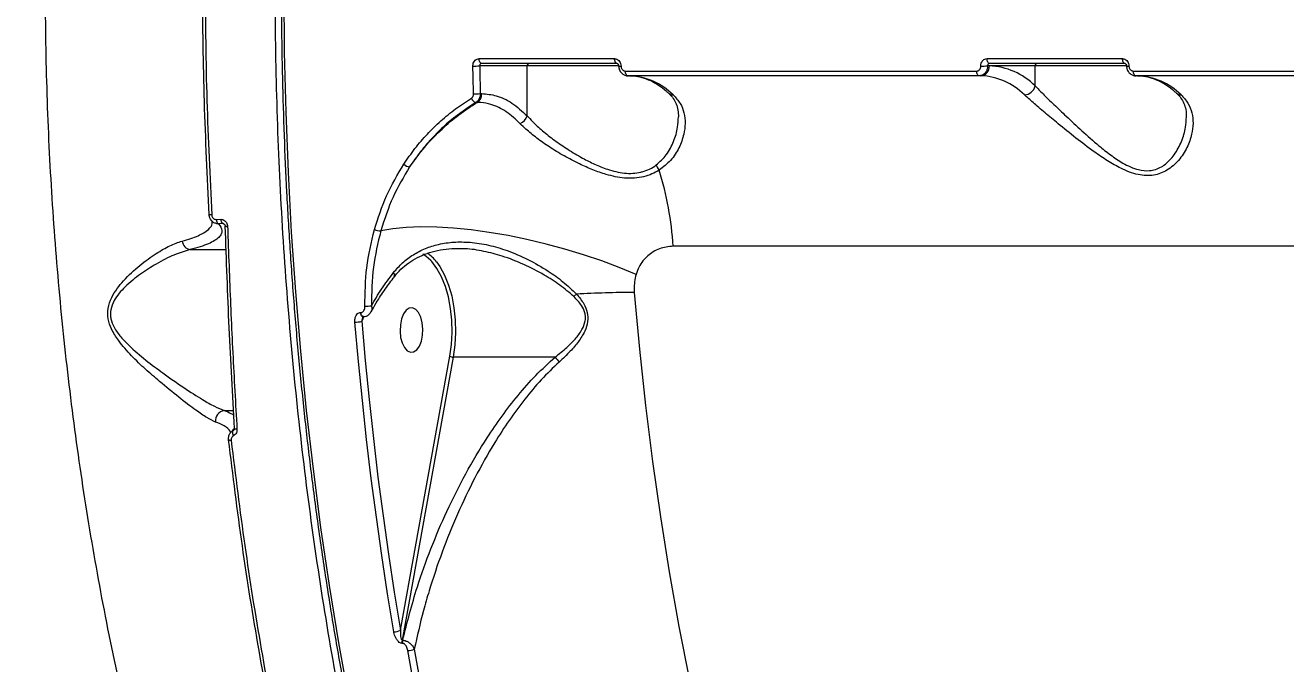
# Model space of a CAD drawing. Header units: millimetres. Extents: x -6028 to 5958, y -6064 to 4137.
# Drawn here: x -2952.6 to -2697.3, y 1226.8 to 1356 of the extents above; entities that cross this region are included whole.
import ezdxf

# ---------------------------------------------------------------- set-up
doc = ezdxf.new("R2010")
doc.units = ezdxf.units.MM
for name, color, linetype in [('DIKOM_ОБЪЕКТ', 7, 'Continuous'), ('DIKOM_РАЗМЕР_ЗОНА', 7, 'Continuous'), ('DIKOM_РАЗМЕР_ОБЪЕКТА', 7, 'Continuous')]:
    doc.layers.add(name, color=color, linetype=linetype)
doc.styles.add('style1', font='arial.ttf', dxfattribs={"width": 0.8})
doc.dimstyles.new('1-50', dxfattribs={"dimtxt": 300, "dimasz": 200, "dimexe": 100, "dimexo": 0, "dimgap": 100, "dimtad": 1, "dimtxsty": 'style1', "dimcen": 200, "dimclrd": 7, "dimclre": 7, "dimclrt": 7, "dimadec": 1, "dimazin": 2, "dimtfac": 1, "dimtmove": 0, "dimatfit": 2, "dimfxl": 0, "dimlwd": 25, "dimlwe": 18, "dimarcsym": 0})

# ---------------------------------------------------------------- blocks, each defined once
blk = doc.blocks.new('*D9')
at = {"layer": 'Defpoints', "color": 0, "transparency": 16777216}
for p in [(-6027.56, 1459.58), (4556.58, 1382.7), (4556.58, -5964.37)]:
    blk.add_point(p, dxfattribs=at)
at = {"layer": 'DIKOM_РАЗМЕР_ЗОНА', "color": 7, "lineweight": 18, "transparency": 16777216}
for p, q in [((-6027.56, 1459.58), (-6027.56, -6064.37)), ((4556.58, 1382.7), (4556.58, -6064.37))]:
    blk.add_line(p, q, dxfattribs=at)
at = {"layer": 'DIKOM_РАЗМЕР_ЗОНА', "color": 7, "lineweight": 25, "transparency": 16777216}
blk.add_line((-5827.56, -5964.37), (4356.58, -5964.37), dxfattribs=at)
at = {"layer": 'DIKOM_РАЗМЕР_ЗОНА', "color": 7, "transparency": 16777216}
for points in [[(-5827.56, -5931.03), (-5827.56, -5997.7), (-6027.56, -5964.37)], [(4356.58, -5931.03), (4356.58, -5997.7), (4556.58, -5964.37)]]:
    blk.add_solid(points, dxfattribs=at)
at = {"layer": 'DIKOM_РАЗМЕР_ЗОНА', "color": 7, "transparency": 16777216, "insert": (157.08, -5711.2), "char_height": 300, "attachment_point": 5, "style": 'style1'}
blk.add_mtext('10600', dxfattribs=at)
blk = doc.blocks.new('*D12')
at = {"layer": 'Defpoints', "color": 0, "transparency": 16777216}
for p in [(3056.58, 1987.9), (-4027.97, 676.5), (3056.58, -3714.77)]:
    blk.add_point(p, dxfattribs=at)
at = {"layer": 'DIKOM_РАЗМЕР_ОБЪЕКТА', "color": 7, "lineweight": 18, "transparency": 16777216}
for p, q in [((3056.58, 1987.9), (3056.58, -3814.77)), ((-4027.97, 676.5), (-4027.97, -3814.77))]:
    blk.add_line(p, q, dxfattribs=at)
at = {"layer": 'DIKOM_РАЗМЕР_ОБЪЕКТА', "color": 7, "lineweight": 25, "transparency": 16777216}
blk.add_line((-3827.97, -3714.77), (2856.58, -3714.77), dxfattribs=at)
at = {"layer": 'DIKOM_РАЗМЕР_ОБЪЕКТА', "color": 7, "transparency": 16777216}
for points in [[(-3827.97, -3681.44), (-3827.97, -3748.11), (-4027.97, -3714.77)], [(2856.58, -3681.44), (2856.58, -3748.11), (3056.58, -3714.77)]]:
    blk.add_solid(points, dxfattribs=at)
at = {"layer": 'DIKOM_РАЗМЕР_ОБЪЕКТА', "color": 7, "transparency": 16777216, "insert": (20, -3461.6), "char_height": 300, "attachment_point": 5, "style": 'style1'}
blk.add_mtext('7100', dxfattribs=at)

msp = doc.modelspace()

# ---------------------------------------------------------------- linework, layer by layer
at = {"layer": 'DIKOM_ОБЪЕКТ', "color": 7, "linetype": 'Continuous', "lineweight": 15}
for p, q in [((-2860.68, 1349.236), (-2833.25, 1349.236)), ((-2832.735, 1348.271), (-2860.165, 1348.271)), ((-2757.819, 1349.236), (-2730.39, 1349.236)), ((-2729.875, 1348.271), (-2757.305, 1348.271)), ((-2850.937, 1347.771), (-2860.565, 1347.771)), ((-2850.937, 1337.669), (-2850.937, 1347.771)), ((-2832.381, 1347.771), (-2850.937, 1347.771)), ((-2831.059, 1346.73), (-2759.914, 1346.73)), ((-2759.399, 1345.771), (-2830.544, 1345.771)), ((-2759.059, 1345.771), (-2759.399, 1345.771)), ((-2757.345, 1347.771), (-2757.705, 1347.771)), ((-2748.077, 1347.771), (-2757.345, 1347.771)), ((-2748.077, 1343.72), (-2748.077, 1347.771)), ((-2729.53, 1347.771), (-2748.077, 1347.771)), ((-2728.198, 1346.73), (-2657.054, 1346.73)), ((-2656.539, 1345.771), (-2727.684, 1345.771)), ((-2861.067, 1340.373), (-2861.351, 1340.373)), ((-2860.435, 1342.158), (-2860.127, 1342.158)), ((-2913.885, 1316.684), (-2912.996, 1316.723)), ((-2912.563, 1315.848), (-2913.455, 1315.809)), ((-2912.204, 1315.625), (-2912.563, 1315.848)), ((-2919.171, 1310.589), (-2911.9, 1310.589)), ((-2521.361, 1311.268), (-2821.37, 1311.268)), ((-2884.702, 1297.867), (-2884.621, 1297.867)), ((-2884.032, 1297.055), (-2884.461, 1296.086)), ((-2876.611, 1233.57), (-2866.602, 1289.019)), ((-2865.931, 1288.854), (-2876.272, 1231.565)), ((-2845.262, 1288.854), (-2865.931, 1288.854)), ((-2912.278, 1278.034), (-2910.401, 1278.034)), ((-2910.579, 1273.941), (-2910.657, 1273.882)), ((-2910.395, 1274.041), (-2910.366, 1274.058)), ((-2876.17, 1230.918), (-2876.274, 1230.918)), ((-2876.272, 1231.565), (-2876.168, 1231.565))]:
    msp.add_line(p, q, dxfattribs=at)
at = {"layer": 'DIKOM_ОБЪЕКТ', "color": 7, "linetype": 'Continuous', "lineweight": 15, "flags": 128}
for points in [[(-2900.238, 1362.768), (-2900.132, 1350.581), (-2899.844, 1338.405), (-2899.374, 1326.25), (-2898.722, 1314.127), (-2897.89, 1302.045), (-2896.877, 1290.016), (-2895.685, 1278.049), (-2894.315, 1266.153), (-2892.767, 1254.341), (-2891.044, 1242.62), (-2889.146, 1231.001), (-2887.075, 1219.494)], [(-2860.165, 1348.271), (-2860.263, 1348.289), (-2860.358, 1348.343), (-2860.445, 1348.432), (-2860.522, 1348.551), (-2860.587, 1348.697), (-2860.635, 1348.864), (-2860.667, 1349.046), (-2860.68, 1349.236)], [(-2832.735, 1348.271), (-2832.834, 1348.289), (-2832.928, 1348.343), (-2833.016, 1348.432), (-2833.093, 1348.551), (-2833.157, 1348.697), (-2833.206, 1348.864), (-2833.237, 1349.046), (-2833.25, 1349.236)], [(-2757.305, 1348.271), (-2757.403, 1348.289), (-2757.498, 1348.343), (-2757.585, 1348.432), (-2757.662, 1348.551), (-2757.727, 1348.697), (-2757.775, 1348.864), (-2757.806, 1349.046), (-2757.819, 1349.236)], [(-2729.875, 1348.271), (-2729.973, 1348.289), (-2730.068, 1348.343), (-2730.156, 1348.432), (-2730.233, 1348.551), (-2730.297, 1348.697), (-2730.346, 1348.864), (-2730.377, 1349.046), (-2730.39, 1349.236)], [(-2861.807, 1342.106), (-2861.825, 1342.809), (-2861.843, 1343.512), (-2861.86, 1344.215), (-2861.877, 1344.919), (-2861.893, 1345.622), (-2861.908, 1346.325), (-2861.923, 1347.029), (-2861.937, 1347.732)], [(-2860.565, 1347.771), (-2860.551, 1347.069), (-2860.536, 1346.367), (-2860.521, 1345.665), (-2860.505, 1344.964), (-2860.489, 1344.262), (-2860.471, 1343.56), (-2860.454, 1342.859), (-2860.435, 1342.158)], [(-2830.544, 1345.771), (-2830.642, 1345.789), (-2830.736, 1345.843), (-2830.824, 1345.931), (-2830.901, 1346.049), (-2830.965, 1346.194), (-2831.014, 1346.36), (-2831.045, 1346.541), (-2831.059, 1346.73)], [(-2759.399, 1345.771), (-2759.497, 1345.789), (-2759.591, 1345.843), (-2759.679, 1345.931), (-2759.756, 1346.049), (-2759.82, 1346.194), (-2759.869, 1346.36), (-2759.9, 1346.541), (-2759.914, 1346.73)], [(-2727.684, 1345.771), (-2727.782, 1345.789), (-2727.876, 1345.843), (-2727.964, 1345.931), (-2728.041, 1346.049), (-2728.105, 1346.194), (-2728.154, 1346.36), (-2728.185, 1346.541), (-2728.198, 1346.73)], [(-2914.815, 1317.618), (-2914.943, 1317.618), (-2915.058, 1317.621), (-2915.156, 1317.627), (-2915.235, 1317.635), (-2915.293, 1317.645), (-2915.329, 1317.657), (-2915.341, 1317.671), (-2915.33, 1317.686)], [(-2911.601, 1315.228), (-2911.74, 1315.234), (-2911.863, 1315.243), (-2911.964, 1315.255), (-2912.042, 1315.27), (-2912.094, 1315.286), (-2912.119, 1315.305), (-2912.121, 1315.312)], [(-2828.903, 1305.565), (-2832.284, 1306.971), (-2835.832, 1308.304), (-2839.513, 1309.549), (-2843.291, 1310.695), (-2847.127, 1311.73), (-2850.984, 1312.644), (-2854.825, 1313.428), (-2858.61, 1314.074), (-2862.303, 1314.576), (-2865.868, 1314.928), (-2869.268, 1315.129), (-2872.471, 1315.174), (-2875.445, 1315.065), (-2878.161, 1314.801), (-2880.591, 1314.386)], [(-2870.486, 1308.413), (-2871.401, 1309.23), (-2872.042, 1309.655)], [(-2866.602, 1289.019), (-2866.277, 1291.395), (-2866.142, 1293.84), (-2866.202, 1296.296), (-2866.455, 1298.704), (-2866.895, 1301.01), (-2867.512, 1303.157), (-2868.291, 1305.095), (-2869.214, 1306.778), (-2870.259, 1308.168), (-2870.486, 1308.413)], [(-2869.308, 1308.132), (-2868.624, 1307.168), (-2867.673, 1305.432), (-2866.869, 1303.433), (-2866.233, 1301.219), (-2865.779, 1298.842), (-2865.518, 1296.358), (-2865.456, 1293.825), (-2865.595, 1291.304), (-2865.931, 1288.854)], [(-2877.85, 1305.138), (-2877.85, 1305.137), (-2877.859, 1305.125)], [(-2829.256, 1301.923), (-2828.194, 1290.455), (-2826.953, 1279.056), (-2825.533, 1267.735), (-2823.936, 1256.504), (-2822.163, 1245.372), (-2820.216, 1234.351), (-2818.097, 1223.45), (-2815.808, 1212.679), (-2813.351, 1202.049), (-2810.727, 1191.57), (-2807.941, 1181.251), (-2804.994, 1171.101), (-2801.888, 1161.131), (-2798.628, 1151.349), (-2795.215, 1141.765), (-2791.653, 1132.388), (-2787.946, 1123.226), (-2784.096, 1114.287), (-2780.108, 1105.581), (-2775.985, 1097.115)], [(-2884.193, 1297.024), (-2884.333, 1297.062), (-2884.467, 1297.177), (-2884.578, 1297.36), (-2884.658, 1297.596), (-2884.702, 1297.867)], [(-2884.114, 1297.024), (-2884.253, 1297.062), (-2884.386, 1297.177), (-2884.497, 1297.36), (-2884.578, 1297.596), (-2884.621, 1297.867)], [(-2884.181, 1297.024), (-2884.189, 1297.024), (-2884.193, 1297.024)], [(-2876.386, 1296.561), (-2876.631, 1295.372), (-2876.694, 1294.097), (-2876.569, 1292.839), (-2876.267, 1291.701), (-2875.812, 1290.774), (-2875.24, 1290.134), (-2874.599, 1289.832), (-2873.941, 1289.893), (-2873.317, 1290.312), (-2872.78, 1291.054), (-2872.372, 1292.061), (-2872.127, 1293.25), (-2872.064, 1294.525), (-2872.189, 1295.783), (-2872.491, 1296.922), (-2872.946, 1297.849), (-2873.518, 1298.489), (-2874.159, 1298.791), (-2874.818, 1298.73), (-2875.441, 1298.311), (-2875.979, 1297.568), (-2876.386, 1296.561)], [(-2877.958, 1233.259), (-2879.212, 1240.954), (-2880.389, 1248.694), (-2881.489, 1256.476), (-2882.512, 1264.298), (-2883.458, 1272.157), (-2884.326, 1280.05), (-2885.115, 1287.973), (-2885.826, 1295.925)], [(-2884.461, 1296.086), (-2883.751, 1288.154), (-2882.964, 1280.249), (-2882.098, 1272.375), (-2881.155, 1264.535), (-2880.134, 1256.731), (-2879.036, 1248.968), (-2877.862, 1241.246), (-2876.611, 1233.57)], [(-2910.41, 1272.933), (-2910.483, 1273.108), (-2910.537, 1273.285), (-2910.57, 1273.457), (-2910.579, 1273.617), (-2910.566, 1273.761), (-2910.53, 1273.882), (-2910.472, 1273.977), (-2910.395, 1274.041)], [(-2910.246, 1274.384), (-2910.241, 1274.406), (-2910.211, 1274.442)], [(-2909.716, 1274.229), (-2909.857, 1274.24), (-2909.981, 1274.257), (-2910.084, 1274.279), (-2910.164, 1274.306), (-2910.217, 1274.337), (-2910.243, 1274.37), (-2910.246, 1274.384)], [(-2910.891, 1271.992), (-2911.02, 1271.993), (-2911.135, 1271.999), (-2911.233, 1272.01), (-2911.312, 1272.026), (-2911.371, 1272.046), (-2911.407, 1272.07), (-2911.42, 1272.098), (-2911.41, 1272.128)], [(-2860.752, 1165.137), (-2862.847, 1172.91), (-2864.859, 1180.767), (-2866.785, 1188.703), (-2868.625, 1196.715), (-2870.379, 1204.801), (-2872.046, 1212.956), (-2873.624, 1221.176), (-2875.114, 1229.459)], [(-2873.806, 1229.755), (-2872.32, 1221.491), (-2870.745, 1213.288), (-2869.082, 1205.152), (-2867.332, 1197.084), (-2865.496, 1189.089), (-2863.574, 1181.171), (-2861.567, 1173.332), (-2859.476, 1165.576)]]:
    msp.add_lwpolyline(points, dxfattribs=at)
at = {"layer": 'DIKOM_ОБЪЕКТ', "color": 7, "linetype": 'Continuous', "lineweight": 15}
for centre, radius, start, end in [((-2850.47, 1347.804), 0.468, 94.72403, 184.0596), ((-2747.609, 1347.804), 0.469, 94.74135, 184.04228), ((-2861.889, 1370.66), 22.928, 269.87941, 273.30945), ((-2832.085, 1350.216), 2.489, 262.23672, 273.43341), ((-2830.679, 1332.657), 13.122, 44.86025, 87.9276), ((-2759.028, 1370.64), 22.907, 269.87787, 273.311), ((-2759.214, 1347.638), 1.874, 274.73777, 4.05358), ((-2759.534, 1332.657), 13.122, 44.85956, 87.92829), ((-2757.843, 1334.002), 13.777, 44.85817, 87.92845), ((-2729.225, 1350.219), 2.491, 262.24172, 273.42841), ((-2727.819, 1332.657), 13.122, 44.85956, 87.92829), ((-2750.384, 1344.283), 2.375, 273.65914, 346.2912), ((-2861.019, 1341.634), 1.303, 198.8947, 255.27556), ((-2861.759, 1359.091), 16.985, 269.83795, 274.46943), ((-2862.182, 1342.1), 2.056, 302.86106, 1.59168), ((-2821.412, 1343.228), 1.315, 228.29046, 271.53462), ((-2718.552, 1343.228), 1.315, 228.29537, 271.52971), ((-2853.359, 1338.396), 2.529, 293.82149, 343.28802), ((-2874.588, 1329.216), 1.895, 225.11037, 265.18158), ((-2821.984, 1328.589), 2.936, 197.16369, 220.63002), ((-2888.748, 1306.807), 67.525, 3.78835, 17.11343), ((-2912.882, 1316.634), 1.004, 177.16813, 235.21593), ((-2911.994, 1316.674), 1.003, 177.23206, 235.42355), ((-2918.808, 1312.58), 2.024, 187.09469, 259.66379), ((-2880.729, 1317.088), 2.706, 244.70153, 272.93269), ((-2875.906, 1303.064), 8.32, 37.52814, 54.9702), ((-2878.595, 1305.417), 0.796, 339.47095, 41.94459), ((-2817.038, 1277.408), 34.027, 134.68573, 135.90246), ((-2828.829, 1074.139), 227.784, 90.10731, 93.05422), ((-2883.412, 1303.92), 4.773, 265.32046, 281.36526), ((-2885.782, 1301.4), 5.475, 269.5345, 283.96012), ((-2865.946, 1290.239), 1.385, 241.70443, 270.63023), ((-2837.449, 1294.074), 9.396, 213.74498, 221.59243), ((-2911.994, 1275.983), 2.07, 97.86471, 187.58569), ((-2908.914, 1273.039), 1.964, 132.28823, 155.11889), ((-2877.925, 1236.191), 2.932, 269.36501, 296.62283), ((-2874.407, 1231.234), 1.894, 169.93344, 189.6021), ((-2874.303, 1231.234), 1.894, 169.93344, 189.6021), ((-2875.1, 1232.429), 2.97, 269.73318, 295.8155)]:
    msp.add_arc(centre, radius, start, end, dxfattribs=at)
for points, knots in [([(-2794.242, 1000.542), (-2796.269, 1002.879), (-2801.774, 1009.224), (-2810.471, 1020.524), (-2820.205, 1034.693), (-2829.528, 1049.932), (-2838.402, 1066.148), (-2846.784, 1083.273), (-2854.642, 1101.259), (-2861.955, 1120.094), (-2868.719, 1139.731), (-2874.92, 1160.1), (-2880.528, 1181.106), (-2885.518, 1202.651), (-2889.868, 1224.675), (-2893.557, 1247.147), (-2896.593, 1270.024), (-2898.971, 1293.23), (-2900.683, 1316.656), (-2901.718, 1340.194), (-2902.068, 1363.771), (-2901.718, 1387.348), (-2900.683, 1410.886), (-2898.971, 1434.312), (-2896.593, 1457.518), (-2893.557, 1480.394), (-2889.868, 1502.868), (-2885.518, 1524.891), (-2880.528, 1546.436), (-2874.919, 1567.442), (-2868.719, 1587.811), (-2861.955, 1607.448), (-2854.982, 1625.402), (-2847.892, 1641.78), (-2840.773, 1656.698), (-2833.273, 1670.96), (-2825.427, 1684.501), (-2817.308, 1697.207), (-2808.936, 1709.043), (-2801.246, 1718.926), (-2796.27, 1724.662), (-2794.242, 1726.999)], [0, 0, 0, 0, 0.0156535, 0.04249053, 0.0694123, 0.09637718, 0.12334185, 0.15026359, 0.17710068, 0.20393785, 0.23085951, 0.25782432, 0.28478906, 0.31171078, 0.33854788, 0.36538467, 0.39230604, 0.4192705, 0.44623497, 0.47315634, 0.49999313, 0.52683012, 0.55375168, 0.58071636, 0.607681, 0.63460258, 0.66143952, 0.68827653, 0.71519809, 0.74216275, 0.76912743, 0.79604901, 0.82288594, 0.84596412, 0.86916487, 0.89239289, 0.91562087, 0.93882159, 0.96158406, 0.9843466, 1, 1, 1, 1]), ([(-2871.963, 1067.878), (-2874.591, 1072.01), (-2879.85, 1080.28), (-2887.33, 1093.6), (-2894.487, 1107.545), (-2901.554, 1122.754), (-2908.461, 1139.298), (-2915.126, 1157.237), (-2921.265, 1175.87), (-2926.844, 1195.109), (-2931.83, 1214.867), (-2936.152, 1234.874), (-2939.805, 1255.089), (-2942.814, 1275.457), (-2945.21, 1296.133), (-2946.981, 1317.019), (-2948.112, 1338.02), (-2948.6, 1359.493), (-2948.386, 1381.394), (-2947.443, 1403.668), (-2945.783, 1425.8), (-2943.447, 1447.396), (-2940.462, 1468.408), (-2936.883, 1488.811), (-2932.69, 1508.847), (-2927.908, 1528.424), (-2922.565, 1547.452), (-2916.713, 1565.753), (-2910.373, 1583.299), (-2903.576, 1600.094), (-2896.311, 1616.211), (-2888.603, 1631.563), (-2880.522, 1646.165), (-2874.813, 1655.168), (-2871.963, 1659.663)], [0, 0, 0, 0, 0.0284581, 0.0569512, 0.0854444, 0.1139021, 0.1459255, 0.1780521, 0.21023, 0.2424063, 0.2745294, 0.3065505, 0.3375582, 0.3686636, 0.3998177, 0.4309708, 0.4620735, 0.4930794, 0.525948, 0.5588751, 0.5918026, 0.6246717, 0.656167, 0.6877611, 0.7194068, 0.7510542, 0.7826521, 0.8141501, 0.845049, 0.8760379, 0.9070735, 0.9381097, 0.9691002, 1, 1, 1, 1]), ([(-2915.33, 1317.686), (-2915.702, 1325.302), (-2916.447, 1340.535), (-2916.735, 1363.583), (-2916.459, 1386.725), (-2915.706, 1402.145), (-2915.33, 1409.856)], [0, 0, 0, 0, 0.24847531, 0.49695057, 0.7484752, 1, 1, 1, 1]), ([(-2914.815, 1409.924), (-2915.187, 1402.296), (-2915.932, 1387.04), (-2916.221, 1363.959), (-2915.944, 1340.782), (-2915.191, 1325.339), (-2914.815, 1317.618)], [0, 0, 0, 0, 0.2484769, 0.4969539, 0.7484769, 1, 1, 1, 1]), ([(-2900.723, 1362.769), (-2900.716, 1360.749), (-2900.696, 1354.889), (-2900.538, 1345.194), (-2900.195, 1333.696), (-2899.688, 1322.219), (-2899.02, 1310.774), (-2898.19, 1299.369), (-2897.199, 1288.013), (-2896.048, 1276.713), (-2894.737, 1265.478), (-2893.268, 1254.317), (-2891.642, 1243.239), (-2889.86, 1232.251), (-2887.923, 1221.362), (-2885.833, 1210.58), (-2883.591, 1199.912), (-2881.198, 1189.368), (-2878.658, 1178.955), (-2875.972, 1168.681), (-2873.14, 1158.553), (-2870.167, 1148.579), (-2867.053, 1138.767), (-2863.801, 1129.124), (-2860.415, 1119.657), (-2856.895, 1110.374), (-2853.245, 1101.281), (-2849.468, 1092.385), (-2845.565, 1083.692), (-2841.541, 1075.211), (-2837.398, 1066.946), (-2833.14, 1058.904), (-2828.768, 1051.091), (-2824.287, 1043.513), (-2819.7, 1036.175), (-2815.011, 1029.084), (-2810.222, 1022.244), (-2805.337, 1015.662), (-2800.361, 1009.341), (-2795.296, 1003.287), (-2790.146, 997.504), (-2784.916, 991.996), (-2779.609, 986.769), (-2774.23, 981.825), (-2768.781, 977.17), (-2763.269, 972.806), (-2757.696, 968.736), (-2752.067, 964.965), (-2746.387, 961.49), (-2740.657, 958.338), (-2736.039, 955.999), (-2733.318, 954.822), (-2732.535, 954.484)], [0, 0, 0, 0, 0.010755, 0.031188, 0.0516214, 0.0720549, 0.0924885, 0.1129222, 0.133356, 0.15379, 0.1742242, 0.1946585, 0.2150931, 0.235528, 0.2559631, 0.2763985, 0.2968343, 0.3172705, 0.337707, 0.3581439, 0.3785813, 0.3990192, 0.4194576, 0.4398966, 0.4603359, 0.480776, 0.5012166, 0.5216578, 0.5420995, 0.5625419, 0.5829848, 0.6034283, 0.6238724, 0.644317, 0.6647621, 0.6852074, 0.705653, 0.7260989, 0.7465444, 0.7669897, 0.7874344, 0.8078782, 0.8283207, 0.8487616, 0.8692003, 0.8896364, 0.9100693, 0.9304986, 0.9509234, 0.9713433, 0.9917579, 1, 1, 1, 1]), ([(-2861.937, 1347.732), (-2861.933, 1347.844), (-2861.923, 1348.123), (-2861.776, 1348.546), (-2861.493, 1348.927), (-2861.112, 1349.186), (-2860.824, 1349.219), (-2860.68, 1349.236)], [0, 0, 0, 0, 0.1418511, 0.356737, 0.5713659, 0.7857926, 1, 1, 1, 1]), ([(-2860.165, 1348.271), (-2860.213, 1348.265), (-2860.308, 1348.254), (-2860.432, 1348.168), (-2860.522, 1348.041), (-2860.565, 1347.9), (-2860.565, 1347.808), (-2860.565, 1347.771)], [0, 0, 0, 0, 0.213927, 0.4280631, 0.6426719, 0.8578722, 1, 1, 1, 1]), ([(-2833.25, 1349.236), (-2833.155, 1349.229), (-2832.916, 1349.21), (-2832.552, 1349.031), (-2832.219, 1348.69), (-2831.989, 1348.24), (-2831.954, 1347.901), (-2831.936, 1347.732)], [0, 0, 0, 0, 0.1405836, 0.3551031, 0.5698357, 0.7848721, 1, 1, 1, 1]), ([(-2832.709, 1348.258), (-2832.692, 1348.258), (-2832.663, 1348.259), (-2832.563, 1348.172), (-2832.484, 1348.05), (-2832.432, 1347.896), (-2832.416, 1347.747), (-2832.425, 1347.661), (-2832.429, 1347.63)], [0, 0, 0, 0, 0.2755937, 0.4589985, 0.6094522, 0.7621902, 0.9132946, 1, 1, 1, 1]), ([(-2759.077, 1347.732), (-2759.073, 1347.844), (-2759.062, 1348.123), (-2758.916, 1348.546), (-2758.632, 1348.927), (-2758.252, 1349.186), (-2757.964, 1349.219), (-2757.819, 1349.236)], [0, 0, 0, 0, 0.1418526, 0.3567289, 0.5713484, 0.7856906, 1, 1, 1, 1]), ([(-2757.305, 1348.271), (-2757.352, 1348.265), (-2757.448, 1348.254), (-2757.572, 1348.168), (-2757.662, 1348.041), (-2757.705, 1347.9), (-2757.705, 1347.808), (-2757.705, 1347.771)], [0, 0, 0, 0, 0.2141106, 0.4282513, 0.6427895, 0.857919, 1, 1, 1, 1]), ([(-2730.39, 1349.236), (-2730.295, 1349.229), (-2730.056, 1349.21), (-2729.692, 1349.03), (-2729.359, 1348.69), (-2729.129, 1348.24), (-2729.094, 1347.901), (-2729.076, 1347.732)], [0, 0, 0, 0, 0.140606, 0.3550966, 0.5698901, 0.7848774, 1, 1, 1, 1]), ([(-2729.849, 1348.258), (-2729.832, 1348.258), (-2729.804, 1348.259), (-2729.702, 1348.172), (-2729.625, 1348.05), (-2729.572, 1347.896), (-2729.556, 1347.747), (-2729.565, 1347.661), (-2729.569, 1347.63)], [0, 0, 0, 0, 0.275565, 0.4590373, 0.6094535, 0.7622389, 0.9133036, 1, 1, 1, 1]), ([(-2832.407, 1347.751), (-2832.41, 1347.693), (-2832.424, 1347.379), (-2832.23, 1346.81), (-2831.778, 1346.2), (-2831.165, 1345.853), (-2830.673, 1345.727), (-2830.42, 1345.788), (-2830.376, 1345.798)], [0, 0, 0, 0, 0.053931, 0.291693, 0.5387663, 0.751488, 0.9573298, 1, 1, 1, 1]), ([(-2831.936, 1347.732), (-2831.924, 1347.62), (-2831.901, 1347.394), (-2831.747, 1347.094), (-2831.525, 1346.867), (-2831.281, 1346.747), (-2831.122, 1346.735), (-2831.059, 1346.73)], [0, 0, 0, 0, 0.2151242, 0.43016691, 0.64498176, 0.85956537, 1, 1, 1, 1]), ([(-2830.204, 1345.771), (-2829.934, 1345.763), (-2829.099, 1345.741), (-2827.701, 1345.478), (-2826.016, 1344.859), (-2824.36, 1343.929), (-2823.122, 1342.999), (-2822.443, 1342.386), (-2822.291, 1342.249)], [0, 0, 0, 0, 0.102737, 0.3181929, 0.5309222, 0.7384702, 0.9415056, 1, 1, 1, 1]), ([(-2759.914, 1346.73), (-2759.818, 1346.741), (-2759.625, 1346.763), (-2759.372, 1346.936), (-2759.184, 1347.19), (-2759.087, 1347.472), (-2759.08, 1347.658), (-2759.077, 1347.732)], [0, 0, 0, 0, 0.2141857, 0.4285693, 0.6431612, 0.85807, 1, 1, 1, 1]), ([(-2757.705, 1347.771), (-2757.712, 1347.623), (-2757.729, 1347.251), (-2757.929, 1346.688), (-2758.312, 1346.181), (-2758.822, 1345.837), (-2759.207, 1345.793), (-2759.399, 1345.771)], [0, 0, 0, 0, 0.1417135, 0.3563891, 0.5709515, 0.7854391, 1, 1, 1, 1]), ([(-2729.547, 1347.751), (-2729.55, 1347.693), (-2729.564, 1347.379), (-2729.37, 1346.81), (-2728.918, 1346.2), (-2728.305, 1345.853), (-2727.813, 1345.727), (-2727.56, 1345.788), (-2727.516, 1345.798)], [0, 0, 0, 0, 0.0539319, 0.2916981, 0.5388202, 0.7514836, 0.9573291, 1, 1, 1, 1]), ([(-2729.076, 1347.732), (-2729.064, 1347.62), (-2729.041, 1347.394), (-2728.887, 1347.094), (-2728.664, 1346.867), (-2728.421, 1346.747), (-2728.262, 1346.735), (-2728.198, 1346.73)], [0, 0, 0, 0, 0.2151511, 0.4301917, 0.644977, 0.8594367, 1, 1, 1, 1]), ([(-2727.344, 1345.771), (-2727.074, 1345.763), (-2726.239, 1345.741), (-2724.841, 1345.478), (-2723.156, 1344.859), (-2721.5, 1343.929), (-2720.262, 1342.999), (-2719.583, 1342.386), (-2719.431, 1342.249)], [0, 0, 0, 0, 0.102737, 0.3181989, 0.5309283, 0.7384706, 0.9415001, 1, 1, 1, 1]), ([(-2748.077, 1343.72), (-2747.559, 1343.196), (-2746.438, 1342.06), (-2744.289, 1339.979), (-2741.66, 1337.466), (-2738.614, 1334.621), (-2735.601, 1331.947), (-2732.818, 1329.732), (-2730.674, 1328.28), (-2728.764, 1327.296), (-2726.932, 1326.642), (-2725.412, 1326.498), (-2724.071, 1326.689), (-2723.056, 1327.015), (-2721.437, 1327.961), (-2719.748, 1329.797), (-2718.345, 1332.476), (-2717.561, 1335.102), (-2717.483, 1336.742), (-2717.45, 1337.44)], [0, 0, 0, 0, 0.0614321, 0.1331457, 0.2068023, 0.293932, 0.3833535, 0.4406204, 0.4990511, 0.5330406, 0.5679429, 0.6178976, 0.6312071, 0.6623779, 0.694586, 0.771535, 0.8535148, 0.937748, 1, 1, 1, 1]), ([(-2875.926, 1327.873), (-2875.188, 1328.946), (-2873.715, 1331.09), (-2871.196, 1334.007), (-2868.45, 1336.699), (-2865.478, 1339.145), (-2863.328, 1340.523), (-2862.252, 1341.212)], [0, 0, 0, 0, 0.1978352, 0.3955038, 0.5931743, 0.7965901, 1, 1, 1, 1]), ([(-2874.748, 1327.328), (-2873.749, 1328.699), (-2871.741, 1331.459), (-2868.354, 1334.95), (-2864.804, 1337.983), (-2862.317, 1339.574), (-2861.067, 1340.373)], [0, 0, 0, 0, 0.2598489, 0.5228377, 0.7602255, 1, 1, 1, 1]), ([(-2861.351, 1340.373), (-2863.375, 1339.012), (-2866.441, 1336.951), (-2870.039, 1333.404), (-2872.561, 1330.506), (-2874.026, 1328.377), (-2874.748, 1327.328)], [0, 0, 0, 0, 0.3951668, 0.5986697, 0.8021633, 1, 1, 1, 1]), ([(-2862.252, 1341.212), (-2862.172, 1341.273), (-2862.012, 1341.394), (-2861.858, 1341.684), (-2861.806, 1341.934), (-2861.807, 1342.076), (-2861.807, 1342.106)], [0, 0, 0, 0, 0.3056969, 0.6116576, 0.9180305, 1, 1, 1, 1]), ([(-2860.435, 1342.158), (-2860.436, 1342.098), (-2860.439, 1341.814), (-2860.55, 1341.315), (-2860.865, 1340.738), (-2861.189, 1340.495), (-2861.351, 1340.373)], [0, 0, 0, 0, 0.0818929, 0.3880432, 0.6939685, 1, 1, 1, 1]), ([(-2852.337, 1336.082), (-2853.272, 1336.951), (-2855.167, 1338.712), (-2857.897, 1339.948), (-2859.886, 1340.344), (-2860.818, 1340.367), (-2861.067, 1340.373)], [0, 0, 0, 0, 0.3414987, 0.6929991, 0.9180103, 1, 1, 1, 1]), ([(-2860.127, 1342.158), (-2859.149, 1342.07), (-2857.082, 1341.886), (-2853.954, 1340.427), (-2851.952, 1338.597), (-2850.937, 1337.669)], [0, 0, 0, 0, 0.3069782, 0.6484719, 1, 1, 1, 1]), ([(-2821.377, 1341.913), (-2820.87, 1341.358), (-2819.855, 1340.246), (-2819.11, 1338.269), (-2818.88, 1336.148), (-2819.183, 1333.769), (-2820.111, 1331.203), (-2821.703, 1328.607), (-2823.395, 1327.305), (-2824.212, 1326.677)], [0, 0, 0, 0, 0.1316601, 0.2634894, 0.3951396, 0.5268769, 0.6882979, 0.849537, 1, 1, 1, 1]), ([(-2822.31, 1342.242), (-2822.244, 1342.189), (-2821.84, 1341.864), (-2821.317, 1341.157), (-2820.719, 1340.079), (-2820.357, 1338.859), (-2820.323, 1337.93), (-2820.307, 1337.482)], [0, 0, 0, 0, 0.041707, 0.2553936, 0.4971303, 0.7575428, 1, 1, 1, 1]), ([(-2718.517, 1341.913), (-2718.016, 1341.368), (-2716.997, 1340.259), (-2716.254, 1338.286), (-2716.019, 1336.157), (-2716.321, 1333.789), (-2717.238, 1331.211), (-2718.883, 1328.641), (-2721.139, 1326.597), (-2723.526, 1325.651), (-2725.584, 1325.521), (-2727.249, 1325.737), (-2728.988, 1326.258), (-2731.079, 1327.174), (-2733.48, 1328.559), (-2736.526, 1330.641), (-2739.883, 1333.207), (-2743.215, 1335.908), (-2746.125, 1338.334), (-2748.465, 1340.322), (-2749.678, 1341.414), (-2750.232, 1341.913)], [0, 0, 0, 0, 0.0545821, 0.1110306, 0.165947, 0.2220124, 0.2890717, 0.3579615, 0.4226729, 0.4774035, 0.5047497, 0.5330994, 0.5623538, 0.592383, 0.6398903, 0.6885855, 0.759283, 0.8320606, 0.890159, 0.9498687, 1, 1, 1, 1]), ([(-2719.458, 1342.24), (-2719.343, 1342.143), (-2718.897, 1341.766), (-2718.346, 1340.995), (-2717.788, 1339.888), (-2717.471, 1338.701), (-2717.463, 1337.826), (-2717.46, 1337.443)], [0, 0, 0, 0, 0.07523007, 0.29061799, 0.53423766, 0.79573109, 1, 1, 1, 1]), ([(-2824.212, 1326.677), (-2824.684, 1326.407), (-2825.636, 1325.862), (-2827.322, 1325.304), (-2829.201, 1325.011), (-2831.744, 1325.042), (-2834.644, 1325.643), (-2837.708, 1326.723), (-2840.588, 1328.001), (-2843.556, 1329.569), (-2846.464, 1331.345), (-2849.068, 1333.175), (-2851.014, 1334.761), (-2851.974, 1335.72), (-2852.337, 1336.082)], [0, 0, 0, 0, 0.0603696, 0.1220488, 0.1825879, 0.2452068, 0.3548665, 0.4358177, 0.5191087, 0.6213414, 0.7266046, 0.8297246, 0.9355806, 1, 1, 1, 1]), ([(-2850.937, 1337.669), (-2850.595, 1337.289), (-2849.705, 1336.3), (-2847.883, 1334.64), (-2845.473, 1332.739), (-2842.738, 1330.859), (-2839.996, 1329.22), (-2837.286, 1327.85), (-2834.449, 1326.699), (-2831.792, 1326.053), (-2829.516, 1325.986), (-2828.347, 1326.158), (-2827.208, 1326.452), (-2826.094, 1326.867), (-2825.228, 1327.435), (-2824.789, 1327.722)], [0, 0, 0, 0, 0.0653893, 0.1703673, 0.2779442, 0.3818112, 0.4884085, 0.5695648, 0.6527961, 0.760417, 0.8151658, 0.871888, 0.8800455, 0.9392002, 1, 1, 1, 1]), ([(-2824.789, 1327.722), (-2824.067, 1328.386), (-2822.55, 1329.782), (-2821.204, 1332.493), (-2820.415, 1335.131), (-2820.34, 1336.776), (-2820.308, 1337.491)], [0, 0, 0, 0, 0.2469116, 0.5188436, 0.7911466, 1, 1, 1, 1]), ([(-2881.886, 1314.642), (-2881.14, 1316.965), (-2879.631, 1321.664), (-2877.17, 1325.787), (-2875.926, 1327.873)], [0, 0, 0, 0, 0.4941741, 1, 1, 1, 1]), ([(-2874.748, 1327.328), (-2875.941, 1325.337), (-2878.356, 1321.307), (-2879.84, 1316.711), (-2880.591, 1314.386)], [0, 0, 0, 0, 0.49416545, 1, 1, 1, 1]), ([(-2913.455, 1315.809), (-2913.668, 1315.828), (-2914.092, 1315.867), (-2914.658, 1316.203), (-2915.08, 1316.701), (-2915.29, 1317.228), (-2915.32, 1317.566), (-2915.33, 1317.686)], [0, 0, 0, 0, 0.2223333, 0.4448228, 0.6638174, 0.8806383, 1, 1, 1, 1]), ([(-2914.815, 1317.618), (-2914.806, 1317.542), (-2914.785, 1317.365), (-2914.669, 1317.099), (-2914.462, 1316.86), (-2914.186, 1316.701), (-2913.986, 1316.69), (-2913.885, 1316.684)], [0, 0, 0, 0, 0.1487874, 0.3486971, 0.5573659, 0.7790024, 1, 1, 1, 1]), ([(-2920.816, 1312.33), (-2920.213, 1312.502), (-2918.402, 1313.022), (-2916.228, 1314.003), (-2914.795, 1315.176), (-2914.734, 1315.978), (-2914.708, 1316.32)], [0, 0, 0, 0, 0.15186643, 0.45628801, 0.76820753, 1, 1, 1, 1]), ([(-2913.455, 1315.809), (-2913.121, 1315.345), (-2912.614, 1314.643), (-2912.845, 1313.736), (-2913.34, 1313.061), (-2914.208, 1312.404), (-2915.461, 1311.765), (-2917.074, 1311.153), (-2918.472, 1310.777), (-2919.171, 1310.589)], [0, 0, 0, 0, 0.2404006, 0.3636782, 0.4869539, 0.6133595, 0.7397624, 0.869883, 1, 1, 1, 1]), ([(-2914.814, 1316.391), (-2914.774, 1316.354), (-2914.622, 1316.211), (-2914.628, 1316.195), (-2914.632, 1316.184)], [0, 0, 0, 0, 0.2595058, 1, 1, 1, 1]), ([(-2912.996, 1316.723), (-2912.851, 1316.713), (-2912.56, 1316.695), (-2912.158, 1316.464), (-2911.847, 1316.111), (-2911.648, 1315.681), (-2911.616, 1315.376), (-2911.601, 1315.228)], [0, 0, 0, 0, 0.2064189, 0.4133457, 0.6142328, 0.8134831, 1, 1, 1, 1]), ([(-2912.355, 1315.796), (-2912.37, 1315.807), (-2912.397, 1315.825), (-2912.47, 1315.851), (-2912.522, 1315.849), (-2912.563, 1315.848)], [0, 0, 0, 0, 0.2042011, 0.3696678, 1, 1, 1, 1]), ([(-2912.354, 1315.798), (-2912.332, 1315.783), (-2912.289, 1315.754), (-2912.211, 1315.655), (-2912.153, 1315.523), (-2912.123, 1315.4), (-2912.125, 1315.332), (-2912.125, 1315.313)], [0, 0, 0, 0, 0.23028477, 0.439553, 0.67210794, 0.90469283, 1, 1, 1, 1]), ([(-2910.211, 1274.442), (-2910.592, 1281.206), (-2911.356, 1294.751), (-2911.842, 1308.474), (-2912.085, 1315.344)], [0, 0, 0, 0, 0.4993578, 1, 1, 1, 1]), ([(-2911.601, 1315.228), (-2911.58, 1314.566), (-2911.472, 1311.257), (-2911.163, 1302.736), (-2910.598, 1289.696), (-2910.01, 1279.387), (-2909.716, 1274.229)], [0, 0, 0, 0, 0.0480629, 0.2403226, 0.6198799, 1, 1, 1, 1]), ([(-2914.046, 1275.71), (-2914.62, 1275.976), (-2915.768, 1276.509), (-2918.267, 1278.226), (-2921.462, 1280.641), (-2924.95, 1283.544), (-2928.228, 1286.344), (-2931.101, 1289.048), (-2933.475, 1291.778), (-2935.122, 1294.314), (-2935.913, 1296.569), (-2935.918, 1298.86), (-2935.151, 1300.935), (-2934.007, 1302.746), (-2932.097, 1305.013), (-2929.389, 1307.514), (-2926.175, 1309.789), (-2923.277, 1311.49), (-2921.636, 1312.05), (-2920.816, 1312.33)], [0, 0, 0, 0, 0.0638296, 0.1277681, 0.2158807, 0.3041194, 0.3656054, 0.4271873, 0.4882505, 0.5268741, 0.5576004, 0.5885647, 0.6243068, 0.6585506, 0.6928973, 0.7748885, 0.8569889, 0.9285272, 1, 1, 1, 1]), ([(-2883.801, 1299.163), (-2883.768, 1301.773), (-2883.7, 1307.058), (-2882.495, 1312.094), (-2881.886, 1314.642)], [0, 0, 0, 0, 0.4938705, 1, 1, 1, 1]), ([(-2880.591, 1314.386), (-2881.177, 1311.955), (-2882.362, 1307.031), (-2882.435, 1301.859), (-2882.471, 1299.241)], [0, 0, 0, 0, 0.4938183, 1, 1, 1, 1]), ([(-2878.003, 1305.949), (-2877.409, 1306.631), (-2876.205, 1308.013), (-2874.01, 1309.628), (-2871.56, 1310.885), (-2868.801, 1311.75), (-2865.768, 1312.182), (-2862.384, 1312.142), (-2858.769, 1311.577), (-2854.826, 1310.418), (-2850.736, 1308.66), (-2846.957, 1306.479), (-2843.635, 1304.147), (-2841.86, 1302.453), (-2840.966, 1301.6)], [0, 0, 0, 0, 0.0667252, 0.135247, 0.2049113, 0.2761736, 0.3547292, 0.4350072, 0.5258153, 0.6185667, 0.7247416, 0.8332622, 0.9160281, 1, 1, 1, 1]), ([(-2919.171, 1310.589), (-2920.249, 1310.281), (-2922.407, 1309.665), (-2925.857, 1307.857), (-2929.252, 1305.732), (-2931.797, 1303.666), (-2933.583, 1301.794), (-2934.648, 1300.3), (-2935.325, 1298.662), (-2935.366, 1297.339), (-2935.162, 1296.126), (-2934.565, 1294.659), (-2933.259, 1292.874), (-2931.073, 1290.646), (-2928.179, 1288.18), (-2924.373, 1285.365), (-2920.445, 1282.599), (-2916.96, 1280.374), (-2914.21, 1278.785), (-2912.921, 1278.284), (-2912.278, 1278.034)], [0, 0, 0, 0, 0.0873362, 0.174783, 0.248599, 0.3222881, 0.3526355, 0.3828819, 0.4141817, 0.4359438, 0.4415019, 0.4688279, 0.5043549, 0.5401411, 0.6125853, 0.6851478, 0.7773612, 0.8694514, 0.9347813, 1, 1, 1, 1]), ([(-2877.834, 1305.101), (-2877.632, 1305.365), (-2877.013, 1306.179), (-2875.758, 1307.32), (-2874.094, 1308.525), (-2872.217, 1309.485), (-2870.165, 1310.214), (-2867.946, 1310.651), (-2866.243, 1310.837), (-2865.277, 1310.796), (-2865.114, 1310.789)], [0, 0, 0, 0, 0.0667454, 0.2054435, 0.3488581, 0.4965922, 0.6490858, 0.8061955, 0.9672441, 1, 1, 1, 1]), ([(-2841.474, 1301.086), (-2842.411, 1301.884), (-2844.299, 1303.494), (-2847.731, 1305.645), (-2851.624, 1307.667), (-2855.744, 1309.275), (-2859.743, 1310.311), (-2862.808, 1310.799), (-2864.586, 1310.768), (-2865.11, 1310.759)], [0, 0, 0, 0, 0.1394877, 0.2812577, 0.4570022, 0.6360692, 0.7850294, 0.9367326, 1, 1, 1, 1]), ([(-2821.37, 1311.268), (-2822.317, 1311.171), (-2824.194, 1310.979), (-2826.613, 1309.463), (-2828.188, 1307.539), (-2828.715, 1306.084), (-2828.903, 1305.565)], [0, 0, 0, 0, 0.2885582, 0.5716189, 0.8470364, 1, 1, 1, 1]), ([(-2882.523, 1298.005), (-2882.192, 1298.616), (-2881.353, 1300.161), (-2879.788, 1302.546), (-2878.453, 1304.284), (-2877.814, 1305.116)], [0, 0, 0, 0, 0.2543239, 0.6434775, 1, 1, 1, 1]), ([(-2882.471, 1299.241), (-2881.819, 1300.37), (-2880.506, 1302.641), (-2878.84, 1304.842), (-2878.003, 1305.949)], [0, 0, 0, 0, 0.4974033, 1, 1, 1, 1]), ([(-2828.903, 1305.565), (-2829.106, 1304.584), (-2829.329, 1303.501), (-2829.281, 1302.259), (-2829.264, 1302.037), (-2829.256, 1301.923)], [0, 0, 0, 0, 0.82175773, 0.90786636, 1, 1, 1, 1]), ([(-2845.262, 1288.854), (-2844.465, 1289.497), (-2843.045, 1290.644), (-2841.193, 1292.457), (-2839.862, 1294.206), (-2839.139, 1295.926), (-2839.123, 1297.137), (-2839.349, 1298.222), (-2839.993, 1299.571), (-2840.928, 1300.528), (-2841.474, 1301.086)], [0, 0, 0, 0, 0.2010478, 0.358391, 0.5149447, 0.6384997, 0.7217775, 0.7449578, 0.8512717, 1, 1, 1, 1]), ([(-2840.966, 1301.6), (-2840.426, 1300.961), (-2839.487, 1299.849), (-2838.671, 1297.902), (-2838.584, 1295.931), (-2839.278, 1293.897), (-2840.552, 1291.924), (-2842.313, 1289.863), (-2843.706, 1288.558), (-2844.476, 1287.836)], [0, 0, 0, 0, 0.1491162, 0.2596335, 0.3716673, 0.4987868, 0.6508215, 0.8069688, 1, 1, 1, 1]), ([(-2885.826, 1295.925), (-2885.829, 1296.176), (-2885.834, 1296.652), (-2885.626, 1297.246), (-2885.328, 1297.635), (-2885.01, 1297.836), (-2884.795, 1297.857), (-2884.702, 1297.867)], [0, 0, 0, 0, 0.27918222, 0.52943982, 0.72168594, 0.87946112, 1, 1, 1, 1]), ([(-2884.621, 1297.867), (-2884.568, 1297.871), (-2884.43, 1297.883), (-2884.213, 1298.005), (-2883.989, 1298.267), (-2883.825, 1298.67), (-2883.809, 1298.997), (-2883.801, 1299.163)], [0, 0, 0, 0, 0.1011612, 0.2613691, 0.4607285, 0.7265391, 1, 1, 1, 1]), ([(-2884.221, 1296.877), (-2884.264, 1296.778), (-2884.374, 1296.52), (-2884.428, 1296.251), (-2884.461, 1296.086)], [0, 0, 0, 0, 0.3856376, 1, 1, 1, 1]), ([(-2884.223, 1296.878), (-2884.219, 1296.892), (-2884.198, 1296.955), (-2884.149, 1297.016), (-2884.116, 1297.047), (-2884.129, 1297.039), (-2884.135, 1297.035)], [0, 0, 0, 0, 0.0965038, 0.4273631, 0.7125754, 1, 1, 1, 1]), ([(-2884.115, 1297.046), (-2883.948, 1297.052), (-2883.592, 1297.065), (-2883.116, 1297.346), (-2882.772, 1297.674), (-2882.653, 1297.93), (-2882.613, 1298.016)], [0, 0, 0, 0, 0.2585039, 0.5543752, 0.8509422, 1, 1, 1, 1]), ([(-2882.471, 1299.241), (-2882.436, 1299.003), (-2882.372, 1298.559), (-2882.524, 1298.202), (-2882.594, 1298.037)], [0, 0, 0, 0, 0.5355781, 1, 1, 1, 1]), ([(-2876.168, 1231.565), (-2875.241, 1235.167), (-2873.643, 1241.38), (-2870.507, 1250.07), (-2867.256, 1257.721), (-2863.473, 1265.253), (-2859.669, 1271.665), (-2856.068, 1276.935), (-2852.792, 1281.167), (-2849.24, 1285.23), (-2846.588, 1287.646), (-2845.262, 1288.854)], [0, 0, 0, 0, 0.1721625, 0.2969452, 0.4217211, 0.5495765, 0.6773934, 0.7569496, 0.8364847, 0.9182749, 1, 1, 1, 1]), ([(-2844.476, 1287.836), (-2845.703, 1286.66), (-2848.157, 1284.307), (-2851.497, 1280.302), (-2854.632, 1276.053), (-2858.053, 1270.774), (-2861.603, 1264.466), (-2865.147, 1257.041), (-2868.247, 1249.386), (-2870.445, 1242.835), (-2872.34, 1236.291), (-2873.223, 1232.353), (-2873.806, 1229.755)], [0, 0, 0, 0, 0.0776015, 0.1552625, 0.2354692, 0.3156964, 0.4385181, 0.5613745, 0.6872836, 0.8131999, 0.8767625, 1, 1, 1, 1]), ([(-2912.278, 1278.034), (-2911.79, 1277.841), (-2911.025, 1277.539), (-2910.531, 1277.213), (-2910.351, 1277.095)], [0, 0, 0, 0, 0.6379815, 1, 1, 1, 1]), ([(-2911.031, 1273.564), (-2911.046, 1273.671), (-2911.111, 1274.139), (-2912.082, 1274.868), (-2913.432, 1275.446), (-2914.046, 1275.71)], [0, 0, 0, 0, 0.1386828, 0.6077262, 1, 1, 1, 1]), ([(-2911.41, 1272.128), (-2911.413, 1272.35), (-2911.418, 1272.793), (-2911.155, 1273.398), (-2910.79, 1273.817), (-2910.501, 1273.981), (-2910.395, 1274.041)], [0, 0, 0, 0, 0.2783866, 0.5566826, 0.8378488, 1, 1, 1, 1]), ([(-2909.716, 1274.229), (-2909.721, 1274.066), (-2909.73, 1273.741), (-2909.931, 1273.317), (-2910.18, 1273.058), (-2910.359, 1272.961), (-2910.41, 1272.933)], [0, 0, 0, 0, 0.2927796, 0.5849775, 0.8820331, 1, 1, 1, 1]), ([(-2910.249, 1274.383), (-2910.247, 1274.368), (-2910.24, 1274.304), (-2910.26, 1274.211), (-2910.305, 1274.107), (-2910.341, 1274.066), (-2910.372, 1274.057), (-2910.379, 1274.055)], [0, 0, 0, 0, 0.0615771, 0.2692587, 0.5016598, 0.8886668, 1, 1, 1, 1]), ([(-2896.91, 1188.823), (-2898.43, 1195.502), (-2901.47, 1208.86), (-2905.343, 1229.528), (-2908.744, 1250.592), (-2910.521, 1264.949), (-2911.41, 1272.128)], [0, 0, 0, 0, 0.2486159, 0.4972312, 0.7486157, 1, 1, 1, 1]), ([(-2910.41, 1272.933), (-2910.466, 1272.9), (-2910.609, 1272.819), (-2910.78, 1272.61), (-2910.898, 1272.318), (-2910.893, 1272.1), (-2910.891, 1271.992)], [0, 0, 0, 0, 0.1836945, 0.4626725, 0.7309831, 1, 1, 1, 1]), ([(-2910.891, 1271.992), (-2910.012, 1264.881), (-2908.253, 1250.66), (-2904.872, 1229.635), (-2900.99, 1208.851), (-2897.914, 1195.322), (-2896.377, 1188.558)], [0, 0, 0, 0, 0.248616, 0.4972324, 0.7486164, 1, 1, 1, 1]), ([(-2876.274, 1230.918), (-2876.36, 1230.927), (-2876.552, 1230.947), (-2876.884, 1231.134), (-2877.247, 1231.493), (-2877.665, 1232.163), (-2877.875, 1232.793), (-2877.95, 1233.213), (-2877.958, 1233.259)], [0, 0, 0, 0, 0.093395, 0.2087502, 0.3720714, 0.5793122, 0.9536468, 1, 1, 1, 1]), ([(-2876.611, 1233.57), (-2876.618, 1233.214), (-2876.627, 1232.699), (-2876.546, 1232.087), (-2876.466, 1231.779), (-2876.382, 1231.624), (-2876.316, 1231.572), (-2876.286, 1231.567), (-2876.272, 1231.565)], [0, 0, 0, 0, 0.4958679, 0.7197561, 0.8702352, 0.9510362, 0.9758871, 1, 1, 1, 1]), ([(-2875.114, 1229.459), (-2875.181, 1229.729), (-2875.278, 1230.123), (-2875.562, 1230.566), (-2875.784, 1230.785), (-2875.994, 1230.9), (-2876.116, 1230.913), (-2876.17, 1230.918)], [0, 0, 0, 0, 0.4299607, 0.625803, 0.7881433, 0.9052794, 1, 1, 1, 1]), ([(-2876.168, 1231.565), (-2876.059, 1231.555), (-2875.821, 1231.534), (-2875.397, 1231.39), (-2874.916, 1231.122), (-2874.385, 1230.67), (-2874.011, 1230.186), (-2873.853, 1229.854), (-2873.806, 1229.755)], [0, 0, 0, 0, 0.1137287, 0.2493442, 0.4227072, 0.6134667, 0.8848363, 1, 1, 1, 1])]:
    msp.add_open_spline(points, degree=3, knots=knots, dxfattribs=at)

# ---------------------------------------------------------------- dimensions: what is measured, and where the dimension line sits
at = {"layer": 'DIKOM_РАЗМЕР_ЗОНА'}
dim = msp.add_linear_dim(base=(4556.575, -5964.368), p1=(-6027.562, 1459.576), p2=(4556.575, 1382.704), text='10600', dimstyle='1-50', dxfattribs=at)
dim.commit()
dim.dimension.update_dxf_attribs({"geometry": '*D9', "text_midpoint": (157.08, -5964.368), "dimtype": 160})
at = {"layer": 'DIKOM_РАЗМЕР_ОБЪЕКТА'}
dim = msp.add_linear_dim(base=(3056.575, -3714.774), p1=(-4027.972, 676.501), p2=(3056.575, 1987.897), text='7100', dimstyle='1-50', dxfattribs=at)
dim.commit()
dim.dimension.update_dxf_attribs({"geometry": '*D12', "text_midpoint": (20, -3714.774), "dimtype": 160})

doc.saveas('drawing.dxf')
